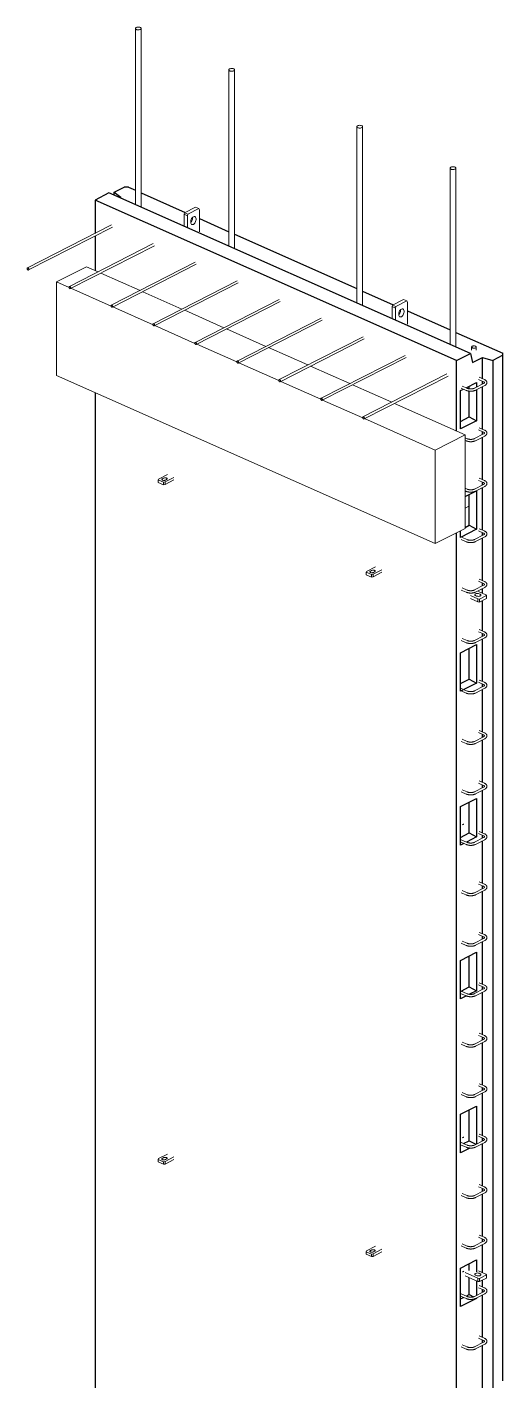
# Model space of a CAD drawing. Header units: millimetres. Extents: x -4792 to 8524, y 1067 to 19348.
# Drawn here: x 2483 to 4115, y 10353 to 14995 of the extents above; entities that cross this region are included whole.
import ezdxf

# ---------------------------------------------------------------- set-up
doc = ezdxf.new("R2010")
doc.units = ezdxf.units.MM
for name, color, linetype, lineweight in [('A-GENM', 13, 'Continuous', 18), ('A-WALL', 113, 'Continuous', 25), ('S-BEAM', 12, 'Continuous', 18), ('S-RBAR', 171, 'Continuous', 18)]:
    doc.layers.add(name, color=color, linetype=linetype, lineweight=lineweight)

# ---------------------------------------------------------------- blocks, each defined once
blk = doc.blocks.new('Rebar Bar - Part 776176355-431004-3D Ortho')
at = {"layer": 'S-RBAR'}
blk.add_polyline3d([(10378.3, 12262.3, 0), (10377.2, 12261.7, 0), (10376, 12261.2, 0), (10374.8, 12260.7, 0), (10373.6, 12260.2, 0)], dxfattribs=at)
blk = doc.blocks.new('RR spread anchor face based - RR-SA-2_5-150-1726819-3D Ortho')
at = {"layer": 'A-GENM'}
for p, q in [((9331.6, 13445.3), (9330.1, 13442.7)), ((9330.1, 13442.7), (9348.3, 13434.6)), ((9330.1, 13442.7), (9330.1, 13433.9)), ((9348.3, 13425.8), (9330.1, 13433.9)), ((9362.3, 13461), (9331.6, 13445.3)), ((9344.6, 13446.3), (9348.7, 13448.4)), ((9348.3, 13434.6), (9353.6, 13435.5)), ((9348.3, 13434.6), (9348.3, 13425.8)), ((9353.6, 13426.7), (9348.3, 13425.8)), ((9353.6, 13435.5), (9384.3, 13451.2)), ((9384.3, 13442.4), (9353.6, 13426.7)), ((9353.6, 13435.5), (9353.6, 13426.7)), ((9359, 13443.9), (9354.9, 13441.8))]:
    blk.add_line(p, q, dxfattribs=at)
for points in [[(9354.9, 13441.8, 0), (9353.5, 13441.2, 0), (9351.8, 13440.9, 0), (9350, 13440.7, 0), (9348.2, 13440.8, 0), (9346.5, 13441.1, 0), (9345, 13441.6, 0), (9343.8, 13442.3, 0), (9343.1, 13443.1, 0), (9342.8, 13443.9, 0)], [(9342.9, 13444.8, 0), (9343.6, 13445.6, 0), (9344.6, 13446.3, 0)], [(9348.7, 13448.4, 0), (9350.1, 13449, 0), (9351.8, 13449.3, 0), (9353.6, 13449.5, 0), (9355.4, 13449.4, 0), (9357.1, 13449.1, 0), (9358.6, 13448.6, 0), (9359.8, 13447.9, 0), (9360.5, 13447.1, 0), (9360.9, 13446.3, 0), (9360.7, 13445.4, 0), (9360, 13444.6, 0), (9359, 13443.9, 0)]]:
    blk.add_polyline3d(points, dxfattribs=at)
blk = doc.blocks.new('RR spread anchor face based - RR-SA-2_5-150-V3-3D Ortho')
at = {"layer": 'A-GENM'}
for p, q in [((10075.9, 13144.5), (10044.9, 13128.7)), ((10044.9, 13128.7), (10043.4, 13126.1)), ((10043.4, 13126.1), (10061.6, 13118)), ((10043.4, 13126.1), (10043.4, 13117.3)), ((10061.6, 13109.2), (10043.4, 13117.3)), ((10057.9, 13129.7), (10062, 13131.8)), ((10061.6, 13118), (10066.9, 13118.9)), ((10061.6, 13118), (10061.6, 13109.2)), ((10066.9, 13110.1), (10061.6, 13109.2)), ((10066.9, 13118.9), (10097.6, 13134.6)), ((10097.6, 13125.8), (10066.9, 13110.1)), ((10066.9, 13118.9), (10066.9, 13110.1)), ((10072.3, 13127.3), (10068.2, 13125.2))]:
    blk.add_line(p, q, dxfattribs=at)
for points in [[(10068.2, 13125.2, 0), (10066.8, 13124.6, 0), (10065.1, 13124.3, 0), (10063.3, 13124.1, 0), (10061.5, 13124.2, 0), (10059.8, 13124.5, 0), (10058.3, 13125, 0), (10057.1, 13125.7, 0), (10056.4, 13126.5, 0), (10056.1, 13127.3, 0)], [(10056.2, 13128.2, 0), (10056.9, 13129, 0), (10057.9, 13129.7, 0)], [(10062, 13131.8, 0), (10063.4, 13132.4, 0), (10065.1, 13132.7, 0), (10066.9, 13132.9, 0), (10068.7, 13132.8, 0), (10070.4, 13132.5, 0), (10071.9, 13132, 0), (10073.1, 13131.3, 0), (10073.9, 13130.5, 0), (10074.2, 13129.7, 0), (10074, 13128.8, 0), (10073.3, 13128, 0), (10072.3, 13127.3, 0)]]:
    blk.add_polyline3d(points, dxfattribs=at)
blk = doc.blocks.new('Rebar Bar - Part 3166313199-431004-3D Ortho')
at = {"layer": 'S-RBAR'}
for p, q in [((10448.8, 13786.6), (10431.5, 13794.3)), ((10428.3, 13787), (10445.5, 13779.3))]:
    blk.add_line(p, q, dxfattribs=at)
blk = doc.blocks.new('Rebar Bar - Part 2227165887-431004-3D Ortho')
at = {"layer": 'S-RBAR'}
for points in [[(10446.3, 13773.1, 0), (10446.7, 13773.3, 0), (10447.1, 13773.5, 0), (10447.5, 13773.8, 0), (10447.8, 13774, 0), (10448.1, 13774.2, 0), (10448.4, 13774.4, 0), (10448.6, 13774.6, 0), (10448.8, 13774.8, 0), (10449, 13775, 0), (10449.1, 13775.2, 0), (10449.2, 13775.3, 0), (10449.3, 13775.5, 0), (10449.4, 13775.6, 0), (10449.4, 13775.7, 0), (10449.5, 13775.8, 0), (10449.5, 13775.9, 0), (10449.5, 13775.9, 0), (10449.5, 13776, 0), (10449.5, 13776, 0), (10449.5, 13776.1, 0), (10449.5, 13776.1, 0), (10449.5, 13776.2, 0), (10449.4, 13776.3, 0), (10449.4, 13776.4, 0), (10449.4, 13776.5, 0), (10449.3, 13776.6, 0), (10449.2, 13776.8, 0), (10449, 13776.9, 0), (10448.9, 13777.1, 0), (10448.7, 13777.3, 0), (10448.5, 13777.5, 0), (10448.2, 13777.7, 0), (10448, 13778, 0), (10447.6, 13778.2, 0), (10447.3, 13778.4, 0), (10446.9, 13778.6, 0), (10446.5, 13778.8, 0), (10446.1, 13779.1, 0), (10445.6, 13779.3, 0), (10445.5, 13779.3, 0)], [(10449.9, 13766, 0), (10450.6, 13766.3, 0), (10451.2, 13766.7, 0), (10451.8, 13767.1, 0), (10452.4, 13767.5, 0), (10453, 13767.9, 0), (10453.5, 13768.3, 0), (10454.1, 13768.8, 0), (10454.6, 13769.3, 0), (10455, 13769.8, 0), (10455.5, 13770.3, 0), (10455.9, 13770.9, 0), (10456.2, 13771.5, 0), (10456.6, 13772.1, 0), (10456.8, 13772.7, 0), (10457.1, 13773.4, 0), (10457.3, 13774.1, 0), (10457.4, 13774.8, 0), (10457.5, 13775.5, 0), (10457.5, 13776.2, 0), (10457.5, 13776.9, 0), (10457.3, 13777.6, 0), (10457.2, 13778.3, 0), (10457, 13779, 0), (10456.7, 13779.6, 0), (10456.4, 13780.3, 0), (10456.1, 13780.9, 0), (10455.7, 13781.4, 0), (10455.2, 13782, 0), (10454.8, 13782.5, 0), (10454.3, 13783, 0), (10453.8, 13783.5, 0), (10453.3, 13783.9, 0), (10452.7, 13784.4, 0), (10452.1, 13784.8, 0), (10451.5, 13785.2, 0), (10450.9, 13785.5, 0), (10450.3, 13785.9, 0), (10449.6, 13786.2, 0), (10448.9, 13786.6, 0), (10448.8, 13786.6, 0)]]:
    blk.add_polyline3d(points, dxfattribs=at)
blk = doc.blocks.new('Rebar Bar - Part 981547073-431004-3D Ortho')
at = {"layer": 'S-RBAR'}
for p, q in [((10446.3, 13773.1), (10414.9, 13757.1)), ((10418.6, 13749.9), (10449.9, 13766))]:
    blk.add_line(p, q, dxfattribs=at)
blk = doc.blocks.new('Rebar Bar - Part 2227165887-V5-3D Ortho')
at = {"layer": 'S-RBAR'}
for points in [[(10418.6, 13749.9, 0), (10417.9, 13749.6, 0), (10417.2, 13749.3, 0), (10416.5, 13749, 0), (10415.8, 13748.7, 0), (10415.1, 13748.5, 0), (10414.3, 13748.2, 0), (10413.5, 13748, 0), (10412.7, 13747.8, 0), (10411.9, 13747.6, 0), (10411.1, 13747.4, 0), (10410.3, 13747.2, 0), (10409.5, 13747.1, 0), (10408.6, 13746.9, 0), (10407.8, 13746.8, 0), (10406.9, 13746.7, 0), (10406.1, 13746.6, 0), (10405.2, 13746.6, 0), (10404.3, 13746.5, 0), (10403.5, 13746.5, 0), (10402.6, 13746.5, 0), (10401.7, 13746.5, 0), (10400.8, 13746.5, 0), (10400, 13746.5, 0), (10399.1, 13746.6, 0), (10398.2, 13746.6, 0), (10397.4, 13746.7, 0), (10396.5, 13746.8, 0), (10395.7, 13746.9, 0), (10394.8, 13747.1, 0), (10394, 13747.2, 0), (10393.2, 13747.4, 0), (10392.4, 13747.6, 0), (10391.6, 13747.8, 0), (10390.8, 13748, 0), (10390, 13748.2, 0), (10389.2, 13748.4, 0), (10388.5, 13748.7, 0), (10387.8, 13749, 0), (10387.1, 13749.3, 0), (10386.9, 13749.4, 0)], [(10414.9, 13757.1, 0), (10414.5, 13756.8, 0), (10414, 13756.6, 0), (10413.5, 13756.4, 0), (10413, 13756.2, 0), (10412.5, 13756, 0), (10411.9, 13755.8, 0), (10411.3, 13755.7, 0), (10410.7, 13755.5, 0), (10410.1, 13755.4, 0), (10409.5, 13755.2, 0), (10408.8, 13755.1, 0), (10408.2, 13755, 0), (10407.5, 13754.9, 0), (10406.8, 13754.8, 0), (10406.1, 13754.7, 0), (10405.4, 13754.6, 0), (10404.7, 13754.6, 0), (10404, 13754.5, 0), (10403.2, 13754.5, 0), (10402.5, 13754.5, 0), (10401.8, 13754.5, 0), (10401.1, 13754.5, 0), (10400.3, 13754.5, 0), (10399.6, 13754.5, 0), (10398.9, 13754.6, 0), (10398.2, 13754.7, 0), (10397.5, 13754.8, 0), (10396.8, 13754.8, 0), (10396.1, 13755, 0), (10395.5, 13755.1, 0), (10394.8, 13755.2, 0), (10394.2, 13755.3, 0), (10393.6, 13755.5, 0), (10393, 13755.7, 0), (10392.4, 13755.8, 0), (10391.8, 13756, 0), (10391.3, 13756.2, 0), (10390.8, 13756.4, 0), (10390.3, 13756.6, 0), (10390.1, 13756.7, 0)]]:
    blk.add_polyline3d(points, dxfattribs=at)
blk = doc.blocks.new('Rebar Bar - Part 3131074535-431004-3D Ortho')
at = {"layer": 'S-RBAR'}
for p, q in [((10369.7, 13757), (10386.9, 13749.4)), ((10390.1, 13756.7), (10372.9, 13764.3))]:
    blk.add_line(p, q, dxfattribs=at)
blk = doc.blocks.new('Rebar Bar - Part 3131074535-V6-3D Ortho')
at = {"layer": 'S-RBAR'}
for p, q in [((10390.1, 13583.7), (10382.9, 13586.9)), ((10382.9, 13578.1), (10386.9, 13576.3))]:
    blk.add_line(p, q, dxfattribs=at)
blk = doc.blocks.new('Rebar Bar - Part 3131074535-V7-3D Ortho')
at = {"layer": 'S-RBAR'}
for p, q in [((10390.1, 12718.5), (10367.3, 12728.7)), ((10369.7, 12718.9), (10386.9, 12711.2))]:
    blk.add_line(p, q, dxfattribs=at)
blk = doc.blocks.new('Rebar Bar - Part 3131074535-V8-3D Ortho')
at = {"layer": 'S-RBAR'}
for p, q in [((10367.2, 12200.9), (10386.9, 12192.2)), ((10390.1, 12199.5), (10367.3, 12209.6))]:
    blk.add_line(p, q, dxfattribs=at)
blk = doc.blocks.new('Rebar Bar - Part 3131074535-V9-3D Ortho')
at = {"layer": 'S-RBAR'}
for p, q in [((10390.1, 11680.4), (10367.3, 11690.6)), ((10367.3, 11681.8), (10386.9, 11673.1))]:
    blk.add_line(p, q, dxfattribs=at)
blk = doc.blocks.new('Rebar Bar - Part 3145980499-431004-3D Ortho')
at = {"layer": 'S-RBAR'}
for p, q in [((9572.3, 14848.5), (9572.3, 14244.6)), ((9592.3, 14235.5), (9592.3, 14848.5))]:
    blk.add_line(p, q, dxfattribs=at)
for points in [[(9575, 14851.7, 0), (9573.5, 14850.7, 0), (9572.5, 14849.5, 0), (9572.3, 14848.3, 0), (9572.7, 14847.1, 0), (9573.8, 14845.9, 0), (9575.5, 14845, 0), (9577.6, 14844.3, 0), (9580, 14843.8, 0), (9582.6, 14843.7, 0), (9585.2, 14843.9, 0), (9587.6, 14844.4, 0), (9589.6, 14845.2, 0)], [(9589.6, 14845.2, 0), (9591.1, 14846.2, 0), (9592, 14847.4, 0), (9592.3, 14848.6, 0), (9591.9, 14849.9, 0), (9590.8, 14851, 0), (9589.1, 14851.9, 0), (9587, 14852.7, 0), (9584.5, 14853.1, 0), (9581.9, 14853.2, 0), (9579.4, 14853, 0), (9577, 14852.5, 0), (9575, 14851.7, 0)]]:
    blk.add_polyline3d(points, dxfattribs=at)
blk = doc.blocks.new('Rebar Bar - Part 3145980499-V15-3D Ortho')
at = {"layer": 'S-RBAR'}
for p, q in [((10011.2, 14653.6), (10011.2, 14049.5)), ((10031.2, 14040.6), (10031.2, 14653.6))]:
    blk.add_line(p, q, dxfattribs=at)
for points in [[(10013.9, 14656.9, 0), (10012.4, 14655.9, 0), (10011.5, 14654.7, 0), (10011.3, 14653.5, 0), (10011.7, 14652.2, 0), (10012.8, 14651.1, 0), (10014.4, 14650.1, 0), (10016.6, 14649.4, 0), (10019, 14649, 0), (10021.6, 14648.9, 0), (10024.2, 14649.1, 0), (10026.5, 14649.6, 0), (10028.6, 14650.4, 0)], [(10028.6, 14650.4, 0), (10030.1, 14651.4, 0), (10031, 14652.6, 0), (10031.2, 14653.8, 0), (10030.8, 14655, 0), (10029.7, 14656.2, 0), (10028.1, 14657.1, 0), (10025.9, 14657.8, 0), (10023.5, 14658.3, 0), (10020.9, 14658.4, 0), (10018.3, 14658.2, 0), (10015.9, 14657.7, 0), (10013.9, 14656.9, 0)]]:
    blk.add_polyline3d(points, dxfattribs=at)
blk = doc.blocks.new('RR spread anchor face based - RR-SA-4_0-320-1726835-3D Ortho')
at = {"layer": 'A-GENM'}
for p, q in [((10401.3, 13046.2), (10426.9, 13034.9)), ((10421.8, 13044.3), (10418.9, 13045.6)), ((10454.2, 13048.8), (10428.6, 13060.2)), ((10431.1, 13051.9), (10434.1, 13050.6)), ((10432.3, 13034.1), (10456.2, 13046.3)), ((10456.2, 13046.3), (10454.2, 13048.8)), ((10456.2, 13046.3), (10456.2, 13035.8)), ((10426.9, 13024.3), (10401.3, 13035.7)), ((10426.9, 13034.9), (10432.3, 13034.1)), ((10426.9, 13024.3), (10426.9, 13034.9)), ((10432.3, 13023.6), (10426.9, 13024.3)), ((10456.2, 13035.8), (10432.3, 13023.6)), ((10432.3, 13034.1), (10432.3, 13023.6))]:
    blk.add_line(p, q, dxfattribs=at)
for points in [[(10418.9, 13045.6, 0), (10417.4, 13046.5, 0), (10416.4, 13047.5, 0), (10416, 13048.6, 0)], [(10416.2, 13049.7, 0), (10417, 13050.8, 0), (10418.4, 13051.7, 0), (10420.2, 13052.4, 0), (10422.4, 13052.9, 0), (10424.7, 13053, 0), (10427, 13052.9, 0), (10429.2, 13052.5, 0), (10431.1, 13051.9, 0)], [(10434.1, 13050.6, 0), (10435.6, 13049.7, 0), (10436.5, 13048.7, 0), (10436.9, 13047.6, 0), (10436.7, 13046.5, 0), (10435.9, 13045.4, 0), (10434.5, 13044.5, 0), (10432.7, 13043.8, 0), (10430.6, 13043.4, 0), (10428.2, 13043.2, 0), (10425.9, 13043.3, 0), (10423.7, 13043.7, 0), (10421.8, 13044.3, 0)]]:
    blk.add_polyline3d(points, dxfattribs=at)
blk = doc.blocks.new('RR spread anchor face based - RR-SA-4_0-320-V16-3D Ortho')
at = {"layer": 'A-GENM'}
for p, q in [((10383.1, 10724.3), (10426.9, 10704.8)), ((10454.2, 10718.7), (10428.6, 10730.1)), ((10426.9, 10694.2), (10383.1, 10713.7)), ((10421.8, 10714.2), (10418.9, 10715.5)), ((10426.9, 10704.8), (10432.3, 10704)), ((10426.9, 10694.2), (10426.9, 10704.8)), ((10432.3, 10693.5), (10426.9, 10694.2)), ((10431.1, 10721.8), (10434.1, 10720.5)), ((10432.3, 10704), (10456.2, 10716.2)), ((10456.2, 10705.7), (10432.3, 10693.5)), ((10432.3, 10704), (10432.3, 10693.5)), ((10456.2, 10716.2), (10454.2, 10718.7)), ((10456.2, 10716.2), (10456.2, 10705.7))]:
    blk.add_line(p, q, dxfattribs=at)
for points in [[(10418.9, 10715.5, 0), (10417.4, 10716.4, 0), (10416.4, 10717.4, 0), (10416, 10718.5, 0)], [(10416.2, 10719.6, 0), (10417, 10720.7, 0), (10418.4, 10721.6, 0), (10420.2, 10722.3, 0), (10422.4, 10722.8, 0), (10424.7, 10722.9, 0), (10427, 10722.8, 0), (10429.2, 10722.4, 0), (10431.1, 10721.8, 0)], [(10434.1, 10720.5, 0), (10435.6, 10719.6, 0), (10436.5, 10718.6, 0), (10436.9, 10717.5, 0), (10436.7, 10716.4, 0), (10435.9, 10715.3, 0), (10434.5, 10714.4, 0), (10432.7, 10713.7, 0), (10430.6, 10713.3, 0), (10428.2, 10713.1, 0), (10425.9, 10713.2, 0), (10423.7, 10713.6, 0), (10421.8, 10714.2, 0)]]:
    blk.add_polyline3d(points, dxfattribs=at)
blk = doc.blocks.new('Rebar Bar - Part 4227397849-431004-3D Ortho')
at = {"layer": 'S-RBAR'}
for p, q in [((10405.2, 13898), (10405.2, 13887.2)), ((10421.2, 13887.2), (10421.2, 13898))]:
    blk.add_line(p, q, dxfattribs=at)
for points in [[(10407.3, 13900.6, 0), (10406.1, 13899.8, 0), (10405.4, 13898.9, 0), (10405.2, 13897.9, 0), (10405.5, 13896.9, 0), (10406.4, 13896, 0), (10407.7, 13895.2, 0), (10409.4, 13894.7, 0), (10411.4, 13894.3, 0), (10413.4, 13894.2, 0), (10415.5, 13894.4, 0), (10417.4, 13894.8, 0), (10419, 13895.4, 0)], [(10419, 13895.4, 0), (10420.2, 13896.2, 0), (10421, 13897.2, 0), (10421.2, 13898.2, 0), (10420.8, 13899.2, 0), (10419.9, 13900.1, 0), (10418.6, 13900.8, 0), (10416.9, 13901.4, 0), (10415, 13901.8, 0), (10412.9, 13901.8, 0), (10410.8, 13901.7, 0), (10408.9, 13901.3, 0), (10407.3, 13900.6, 0)]]:
    blk.add_polyline3d(points, dxfattribs=at)
blk = doc.blocks.new('Rebar Bar - Part 3574095713-431004-3D Ortho')
at = {"layer": 'S-RBAR'}
for p, q in [((9169.7, 14316.6), (8881.7, 14169.4)), ((8885.3, 14162.3), (9173.3, 14309.5))]:
    blk.add_line(p, q, dxfattribs=at)
for points in [[(8886.5, 14164.6, 0), (8886.4, 14165.5, 0), (8886.1, 14166.5, 0), (8885.6, 14167.4, 0), (8885, 14168.3, 0), (8884.3, 14168.9, 0), (8883.5, 14169.4, 0), (8882.8, 14169.6, 0), (8882.1, 14169.6, 0), (8881.5, 14169.3, 0), (8881, 14168.8, 0), (8880.7, 14168, 0), (8880.6, 14167.2, 0)], [(8880.6, 14167.2, 0), (8880.7, 14166.2, 0), (8881, 14165.2, 0), (8881.5, 14164.3, 0), (8882.1, 14163.5, 0), (8882.8, 14162.8, 0), (8883.5, 14162.4, 0), (8884.3, 14162.1, 0), (8885, 14162.2, 0), (8885.6, 14162.5, 0), (8886.1, 14163, 0), (8886.4, 14163.7, 0), (8886.5, 14164.6, 0)]]:
    blk.add_polyline3d(points, dxfattribs=at)
blk = doc.blocks.new('Rebar Bar - Part 259210708-431004-3D Ortho')
at = {"layer": 'S-RBAR'}
for p, q in [((10331.3, 14511.6), (10331.3, 13907.4)), ((10351.3, 13898.6), (10351.3, 14511.6))]:
    blk.add_line(p, q, dxfattribs=at)
for points in [[(10334, 14514.8, 0), (10332.5, 14513.8, 0), (10331.6, 14512.6, 0), (10331.3, 14511.4, 0), (10331.8, 14510.2, 0), (10332.8, 14509, 0), (10334.5, 14508.1, 0), (10336.6, 14507.4, 0), (10339.1, 14506.9, 0), (10341.7, 14506.8, 0), (10344.2, 14507, 0), (10346.6, 14507.5, 0), (10348.6, 14508.3, 0)], [(10348.6, 14508.3, 0), (10350.1, 14509.3, 0), (10351.1, 14510.5, 0), (10351.3, 14511.7, 0), (10350.9, 14513, 0), (10349.8, 14514.1, 0), (10348.1, 14515.1, 0), (10346, 14515.8, 0), (10343.6, 14516.2, 0), (10341, 14516.3, 0), (10338.4, 14516.1, 0), (10336, 14515.6, 0), (10334, 14514.8, 0)]]:
    blk.add_polyline3d(points, dxfattribs=at)
blk = doc.blocks.new('RR spread anchor face based - RR-SA-7_5-260-1726841-3D Ortho')
at = {"layer": 'A-GENM'}
for p, q in [((9418.9, 14353.4), (9420.6, 14358.7)), ((9418.9, 14312.4), (9418.9, 14353.4)), ((9430.6, 14348.2), (9418.9, 14353.4)), ((9420.6, 14358.7), (9458.1, 14377.8)), ((9420.6, 14358.7), (9432.3, 14353.5)), ((9432.3, 14353.5), (9430.6, 14348.2)), ((9430.6, 14348.2), (9430.6, 14307.2)), ((9469.8, 14372.6), (9432.3, 14353.5)), ((9458.1, 14377.8), (9469.8, 14372.6)), ((9471.5, 14369.1), (9469.8, 14372.6)), ((9471.5, 14293), (9471.5, 14369.1)), ((9442.2, 14325.5), (9442.2, 14329.1)), ((9448.2, 14339.8), (9448.2, 14342.9)), ((9459.9, 14338.1), (9459.9, 14334.6))]:
    blk.add_line(p, q, dxfattribs=at)
for points in [[(9442.2, 14329.1, 0), (9442.5, 14332.2, 0), (9443.4, 14335.4, 0), (9444.8, 14338.5, 0), (9446.6, 14341.2, 0), (9448.8, 14343.5, 0), (9451.1, 14345, 0), (9453.4, 14345.8, 0), (9455.5, 14345.8, 0), (9457.3, 14344.9, 0), (9458.7, 14343.2, 0), (9459.6, 14340.9, 0), (9459.9, 14338.1, 0)], [(9442.2, 14325.9, 0), (9443.8, 14327.6, 0), (9445.6, 14330.4, 0), (9447, 14333.5, 0), (9447.9, 14336.7, 0), (9448.2, 14339.8, 0)], [(9459.9, 14334.6, 0), (9459.6, 14331.5, 0), (9458.7, 14328.3, 0), (9457.3, 14325.2, 0), (9455.5, 14322.4, 0), (9453.4, 14320.2, 0), (9451.1, 14318.6, 0), (9448.8, 14317.9, 0), (9446.6, 14317.9, 0), (9444.8, 14318.8, 0), (9443.4, 14320.4, 0), (9442.5, 14322.7, 0), (9442.2, 14325.5, 0)]]:
    blk.add_polyline3d(points, dxfattribs=at)
blk = doc.blocks.new('Rebar Bar - Part 3716433368-431004-3D Ortho')
at = {"layer": 'S-RBAR'}
blk.add_line((10382.9, 13345.8), (10397.3, 13353.2), dxfattribs=at)

msp = doc.modelspace()

# ---------------------------------------------------------------- linework, layer by layer
at = {"layer": 'A-WALL'}
for p, q in [((2782.2175, 14428.87995), (2816.30292, 14446.30198)), ((2830.43992, 14446.53946), (2816.30292, 14446.30198)), ((2830.43992, 14446.53946), (2854.69264, 14435.77491)), ((2763.84067, 14426.71216), (2716.03703, 14402.27836)), ((3956.08399, 13851.88452), (2716.03703, 14402.27836)), ((2716.03703, 14402.27836), (2716.03703, 14287.90267)), ((4003.88763, 13876.31832), (2763.84067, 14426.71216)), ((2782.2175, 14418.55562), (2782.2175, 14428.87995)), ((2782.2175, 14428.87995), (2804.66371, 14412.40672)), ((2804.66371, 14412.40672), (2800.67008, 14410.36546)), ((2874.66094, 14426.912), (3025.57018, 14359.93106)), ((3073.97904, 14338.44482), (3174.76375, 14293.71161)), ((2716.03703, 14278.99637), (2716.03703, 14160.47593)), ((3194.75133, 14284.84014), (3613.71843, 14098.88193)), ((3633.706, 14090.01046), (3738.87153, 14043.33283)), ((3787.28039, 14021.8466), (3933.78955, 13956.81862)), ((3953.75785, 13947.95571), (4114.37857, 13876.66433)), ((3956.08399, 13851.88452), (4003.88763, 13876.31832)), ((3956.08399, 13610.0821), (3956.08399, 13851.88452)), ((4003.88763, 13876.31832), (4010.70507, 13844.63165)), ((4010.70507, 13844.63165), (4044.71067, 13862.01288)), ((4044.71067, 13862.01288), (4080.79175, 13852.50882)), ((4044.71067, 13789.50787), (4044.71067, 13862.01288)), ((4114.87717, 13869.93085), (4080.79175, 13852.50882)), ((4080.79175, 13852.50882), (4080.79175, 5890.61438)), ((4114.87717, 13869.93085), (4114.37857, 13876.66433)), ((4114.87717, 10370.39028), (4114.87717, 13869.93085)), ((2716.03703, 13741.88067), (2716.03703, 6405.21266)), ((3969.71886, 13748.9435), (3979.34493, 13753.86366)), ((3969.71886, 13617.05127), (3969.71886, 13748.9435)), ((3988.41996, 13758.50216), (4024.25836, 13776.82019)), ((3999.15114, 13755.0844), (3999.15114, 13763.98718)), ((3999.15114, 13658.35409), (3999.15114, 13746.93353)), ((4024.25836, 13776.82019), (4024.25836, 13760.44305)), ((4024.25836, 13751.62839), (4024.25836, 13644.92796)), ((4044.71067, 13770.96207), (4044.71067, 13780.83448)), ((4044.71067, 13616.4848), (4044.71067, 13762.05577)), ((3969.71886, 13643.31041), (3999.15114, 13658.35409)), ((3999.15114, 13658.35409), (4024.25836, 13644.92796)), ((4024.25836, 13644.92796), (3969.71886, 13617.05127)), ((4044.71067, 13597.939), (4044.71067, 13607.81141)), ((4044.71067, 13443.46174), (4044.71067, 13589.0327)), ((4044.71067, 13424.91593), (4044.71067, 13434.78834)), ((3985.34763, 13385.43536), (4024.25836, 13405.32373)), ((3999.15114, 13286.85763), (3999.15114, 13392.49072)), ((4024.25836, 13405.32373), (4024.25836, 13273.4315)), ((4044.71067, 13270.43867), (4044.71067, 13416.00963)), ((3985.34763, 13279.80227), (3999.15114, 13286.85763)), ((3999.15114, 13286.85763), (4024.25836, 13273.4315)), ((3956.08399, 5854.81882), (3956.08399, 13261.1982)), ((4024.25836, 13273.4315), (3969.71886, 13245.55481)), ((3969.71886, 13245.55481), (3969.71886, 13268.16737)), ((4044.71067, 13251.89286), (4044.71067, 13261.76527)), ((4044.71067, 13097.4156), (4044.71067, 13242.98656)), ((4044.71067, 13078.86979), (4044.71067, 13088.7422)), ((4044.71067, 13054.12136), (4044.71067, 13069.96349)), ((4044.71067, 12924.39253), (4044.71067, 13028.64485)), ((4044.71067, 12905.84672), (4044.71067, 12915.71913)), ((3969.71886, 12849.87812), (4024.25836, 12877.7548)), ((3999.15114, 12759.2887), (3999.15114, 12864.92179)), ((4024.25836, 12877.7548), (4024.25836, 12745.86257)), ((4044.71067, 12751.36946), (4044.71067, 12896.94042)), ((3969.71886, 12717.98588), (3969.71886, 12849.87812)), ((3969.71886, 12744.24503), (3999.15114, 12759.2887)), ((3977.2311, 12721.8256), (3969.71886, 12717.98588)), ((4024.25836, 12745.86257), (3981.1163, 12723.81144)), ((3999.15114, 12759.2887), (4024.25836, 12745.86257)), ((4044.71067, 12732.82365), (4044.71067, 12742.69606)), ((4044.71067, 12578.34639), (4044.71067, 12723.91735)), ((4044.71067, 12559.80058), (4044.71067, 12569.67299)), ((4044.71067, 12405.32332), (4044.71067, 12550.89428)), ((4044.71067, 12386.77751), (4044.71067, 12396.64992)), ((3969.71886, 12322.30919), (4024.25836, 12350.18587)), ((4024.25836, 12350.18587), (4024.25836, 12218.29364)), ((4044.71067, 12232.30025), (4044.71067, 12377.87121)), ((3969.71886, 12190.41695), (3969.71886, 12322.30919)), ((3999.15114, 12231.71977), (3999.15114, 12337.35286)), ((3969.71886, 12216.6761), (3999.15114, 12231.71977)), ((4024.25836, 12218.29364), (3989.80106, 12200.68154)), ((3999.15114, 12231.71977), (4024.25836, 12218.29364)), ((4044.71067, 12213.75444), (4044.71067, 12223.62685)), ((3980.72455, 12196.04227), (3969.71886, 12190.41695)), ((4044.71067, 12059.27718), (4044.71067, 12204.84814)), ((4044.71067, 12040.73137), (4044.71067, 12050.60378)), ((4044.71067, 11886.25411), (4044.71067, 12031.82507)), ((4044.71067, 11867.7083), (4044.71067, 11877.58071)), ((4044.71067, 11713.23104), (4044.71067, 11858.802)), ((3969.71886, 11794.74025), (4024.25836, 11822.61694)), ((3969.71886, 11662.84802), (3969.71886, 11794.74025)), ((3999.15114, 11704.15084), (3999.15114, 11809.78393)), ((4024.25836, 11822.61694), (4024.25836, 11690.72471)), ((3971.20437, 11689.86645), (3999.15114, 11704.15084)), ((3999.15114, 11704.15084), (4024.25836, 11690.72471)), ((4044.71067, 11694.68523), (4044.71067, 11704.55764)), ((3989.68126, 11673.05137), (3969.71886, 11662.84802)), ((4024.25836, 11690.72471), (4000.48037, 11678.57111)), ((4044.71067, 11540.20797), (4044.71067, 11685.77893)), ((4044.71067, 11521.66216), (4044.71067, 11531.53457)), ((4044.71067, 11367.1849), (4044.71067, 11512.68068)), ((4044.71067, 11348.63909), (4044.71067, 11358.5115)), ((4044.71067, 11194.16183), (4044.71067, 11339.73279)), ((3969.71886, 11267.17132), (4024.25836, 11295.04801)), ((3999.15114, 11176.58191), (3999.15114, 11282.215)), ((4024.25836, 11295.04801), (4024.25836, 11165.097)), ((3969.71886, 11135.27909), (3969.71886, 11267.17132)), ((3969.71886, 11161.53824), (3971.03876, 11162.21288)), ((4001.26926, 11151.4054), (3969.71886, 11135.27909)), ((3980.10481, 11166.84679), (3999.15114, 11176.58191)), ((3999.15114, 11176.58191), (4022.38426, 11164.15796)), ((4044.71067, 11175.61602), (4044.71067, 11185.48843)), ((4044.71067, 11021.13876), (4044.71067, 11166.70972)), ((4044.71067, 11002.59295), (4044.71067, 11012.46537)), ((4044.71067, 10848.11569), (4044.71067, 10993.68665)), ((4044.71067, 10829.56988), (4044.71067, 10839.4423)), ((4044.71067, 10724.02525), (4044.71067, 10820.66358)), ((3969.71886, 10739.60239), (4024.25836, 10767.47908)), ((3969.71886, 10607.71016), (3969.71886, 10739.60239)), ((3999.15114, 10731.22581), (3999.15114, 10754.64607)), ((4024.25836, 10767.47908), (4024.25836, 10726.59249)), ((3999.15114, 10649.01298), (3999.15114, 10707.65343)), ((4024.25836, 10696.50961), (4024.25836, 10646.02779)), ((4044.71067, 10675.09262), (4044.71067, 10698.54874)), ((3969.71886, 10633.96931), (3979.9296, 10639.1883)), ((4024.25836, 10635.58685), (3969.71886, 10607.71016)), ((3989.00525, 10643.82713), (3999.15114, 10649.01298)), ((3999.15114, 10649.01298), (4013.48193, 10641.34957)), ((4022.71657, 10636.41132), (4024.25836, 10635.58685)), ((4024.25836, 10637.21314), (4024.25836, 10635.58685)), ((4044.71067, 10656.54682), (4044.71067, 10666.41923)), ((4044.71067, 10502.06955), (4044.71067, 10647.64051)), ((4044.71067, 10483.52375), (4044.71067, 10493.39616)), ((4044.71067, 10329.04648), (4044.71067, 10474.61745)), ((4114.87893, 10352.80555), (4114.87893, 10370.39118))]:
    msp.add_line(p, q, dxfattribs=at)
at = {"layer": 'S-BEAM'}
for p, q in [((2686.77339, 14173.46458), (2584.51184, 14121.19579)), ((2686.77339, 14173.46458), (2726.54499, 14155.81198)), ((2627.24757, 14102.22757), (2584.51184, 14121.19579)), ((2584.51184, 14121.19579), (2584.51184, 13800.25802)), ((2735.78385, 14151.71133), (2870.39989, 14091.96211)), ((2771.10246, 14038.37769), (2633.5223, 14099.44254)), ((2879.63874, 14087.86145), (3014.25478, 14028.11223)), ((2914.95735, 13974.52782), (2777.37719, 14035.59266)), ((3023.49363, 14024.01157), (3158.10967, 13964.26235)), ((3058.81225, 13910.67794), (2921.23208, 13971.74278)), ((3167.34853, 13960.16169), (3301.96456, 13900.41247)), ((3202.66714, 13846.82806), (3065.08698, 13907.8929)), ((3311.20342, 13896.31181), (3445.57948, 13836.66911)), ((3346.52203, 13782.97818), (3208.94187, 13844.04303)), ((2584.51184, 13800.25802), (3883.08609, 13223.8869)), ((3455.05831, 13832.46194), (3589.67435, 13772.71272)), ((3490.37692, 13719.1283), (3352.79676, 13780.19315)), ((3598.9132, 13768.61206), (3733.52924, 13708.86284)), ((3634.23182, 13655.27843), (3496.65165, 13716.34327)), ((3742.7681, 13704.76218), (3985.34763, 13597.09345)), ((3883.08609, 13544.82466), (3640.50655, 13652.49339)), ((3883.08609, 13544.82466), (3985.34763, 13597.09345)), ((3985.34763, 13597.09345), (3985.34763, 13276.15568)), ((3883.08609, 13223.8869), (3883.08609, 13544.82466)), ((3985.34763, 13276.15568), (3883.08609, 13223.8869))]:
    msp.add_line(p, q, dxfattribs=at)

# ---------------------------------------------------------------- block references
at = {"layer": 'A-GENM'}
for name, p in [('RR spread anchor face based - RR-SA-7_5-260-1726841-3D Ortho', (-6397.53374, 0)), ('RR spread anchor face based - RR-SA-7_5-260-1726841-3D Ortho', (-5684.23239, -316.59823)), ('RR spread anchor face based - RR-SA-2_5-150-1726819-3D Ortho', (-6397.53374, 0)), ('RR spread anchor face based - RR-SA-2_5-150-V3-3D Ortho', (-6397.53374, 0)), ('RR spread anchor face based - RR-SA-4_0-320-1726835-3D Ortho', (-6397.53374, 0)), ('RR spread anchor face based - RR-SA-2_5-150-1726819-3D Ortho', (-6397.53374, -2330.09611)), ('RR spread anchor face based - RR-SA-2_5-150-V3-3D Ortho', (-6397.53374, -2330.09611)), ('RR spread anchor face based - RR-SA-4_0-320-V16-3D Ortho', (-6397.53374, 0))]:
    msp.add_blockref(name, p, dxfattribs=at)
at = {"layer": 'S-RBAR'}
for name, p in [('Rebar Bar - Part 259210708-431004-3D Ortho', (-7476.63065, 478.95629)), ('Rebar Bar - Part 3145980499-431004-3D Ortho', (-6397.53374, 0)), ('Rebar Bar - Part 3145980499-V15-3D Ortho', (-6397.53374, 0)), ('Rebar Bar - Part 259210708-431004-3D Ortho', (-6397.53374, 0)), ('Rebar Bar - Part 3574095713-431004-3D Ortho', (-6397.53374, 0)), ('Rebar Bar - Part 3574095713-431004-3D Ortho', (-6253.67885, -63.84988)), ('Rebar Bar - Part 3574095713-431004-3D Ortho', (-6109.82396, -127.69976)), ('Rebar Bar - Part 3574095713-431004-3D Ortho', (-5965.96906, -191.54963)), ('Rebar Bar - Part 3574095713-431004-3D Ortho', (-5822.11417, -255.39951)), ('Rebar Bar - Part 3574095713-431004-3D Ortho', (-5678.25928, -319.24939)), ('Rebar Bar - Part 3574095713-431004-3D Ortho', (-5534.40438, -383.09927)), ('Rebar Bar - Part 4227397849-431004-3D Ortho', (-6397.53374, 0)), ('Rebar Bar - Part 3574095713-431004-3D Ortho', (-5390.54949, -446.94914)), ('Rebar Bar - Part 3574095713-431004-3D Ortho', (-5246.6946, -510.79902)), ('Rebar Bar - Part 3166313199-431004-3D Ortho', (-6397.53374, 0)), ('Rebar Bar - Part 3131074535-431004-3D Ortho', (-6397.53374, 0)), ('Rebar Bar - Part 2227165887-V5-3D Ortho', (-6397.53374, 0)), ('Rebar Bar - Part 981547073-431004-3D Ortho', (-6397.53374, 0)), ('Rebar Bar - Part 2227165887-431004-3D Ortho', (-6397.53374, 0)), ('Rebar Bar - Part 3166313199-431004-3D Ortho', (-6397.53374, -173.02307)), ('Rebar Bar - Part 2227165887-431004-3D Ortho', (-6397.53374, -173.02307)), ('Rebar Bar - Part 3131074535-V6-3D Ortho', (-6397.53374, 0)), ('Rebar Bar - Part 2227165887-V5-3D Ortho', (-6397.53374, -173.02307)), ('Rebar Bar - Part 981547073-431004-3D Ortho', (-6397.53374, -173.02307)), ('Rebar Bar - Part 981547073-431004-3D Ortho', (-6397.53374, -346.04614)), ('Rebar Bar - Part 3166313199-431004-3D Ortho', (-6397.53374, -346.04614)), ('Rebar Bar - Part 2227165887-431004-3D Ortho', (-6397.53374, -346.04614)), ('Rebar Bar - Part 3131074535-V6-3D Ortho', (-6397.53374, -173.02307)), ('Rebar Bar - Part 2227165887-V5-3D Ortho', (-6397.53374, -346.04614)), ('Rebar Bar - Part 3716433368-431004-3D Ortho', (-6397.53374, 0)), ('Rebar Bar - Part 3131074535-431004-3D Ortho', (-6397.53374, -519.06921)), ('Rebar Bar - Part 2227165887-V5-3D Ortho', (-6397.53374, -519.06921)), ('Rebar Bar - Part 981547073-431004-3D Ortho', (-6397.53374, -519.06921)), ('Rebar Bar - Part 3166313199-431004-3D Ortho', (-6397.53374, -519.06921)), ('Rebar Bar - Part 2227165887-431004-3D Ortho', (-6397.53374, -519.06921)), ('Rebar Bar - Part 3166313199-431004-3D Ortho', (-6397.53374, -692.09228)), ('Rebar Bar - Part 2227165887-431004-3D Ortho', (-6397.53374, -692.09228)), ('Rebar Bar - Part 3131074535-431004-3D Ortho', (-6397.53374, -692.09228)), ('Rebar Bar - Part 2227165887-V5-3D Ortho', (-6397.53374, -692.09228)), ('Rebar Bar - Part 981547073-431004-3D Ortho', (-6397.53374, -692.09228)), ('Rebar Bar - Part 981547073-431004-3D Ortho', (-6397.53374, -865.11535)), ('Rebar Bar - Part 3166313199-431004-3D Ortho', (-6397.53374, -865.11535)), ('Rebar Bar - Part 2227165887-431004-3D Ortho', (-6397.53374, -865.11535)), ('Rebar Bar - Part 3131074535-431004-3D Ortho', (-6397.53374, -865.11535)), ('Rebar Bar - Part 2227165887-V5-3D Ortho', (-6397.53374, -865.11535)), ('Rebar Bar - Part 3131074535-V7-3D Ortho', (-6397.53374, 0)), ('Rebar Bar - Part 981547073-431004-3D Ortho', (-6397.53374, -1038.13842)), ('Rebar Bar - Part 3166313199-431004-3D Ortho', (-6397.53374, -1038.13842)), ('Rebar Bar - Part 2227165887-431004-3D Ortho', (-6397.53374, -1038.13842)), ('Rebar Bar - Part 2227165887-V5-3D Ortho', (-6397.53374, -1038.13842)), ('Rebar Bar - Part 3166313199-431004-3D Ortho', (-6397.53374, -1211.16149)), ('Rebar Bar - Part 3131074535-431004-3D Ortho', (-6397.53374, -1211.16149)), ('Rebar Bar - Part 2227165887-V5-3D Ortho', (-6397.53374, -1211.16149)), ('Rebar Bar - Part 981547073-431004-3D Ortho', (-6397.53374, -1211.16149)), ('Rebar Bar - Part 2227165887-431004-3D Ortho', (-6397.53374, -1211.16149)), ('Rebar Bar - Part 3166313199-431004-3D Ortho', (-6397.53374, -1384.18456)), ('Rebar Bar - Part 2227165887-431004-3D Ortho', (-6397.53374, -1384.18456)), ('Rebar Bar - Part 3131074535-431004-3D Ortho', (-6397.53374, -1384.18456)), ('Rebar Bar - Part 2227165887-V5-3D Ortho', (-6397.53374, -1384.18456)), ('Rebar Bar - Part 981547073-431004-3D Ortho', (-6397.53374, -1384.18456)), ('Rebar Bar - Part 776176355-431004-3D Ortho', (-6397.53374, 0)), ('Rebar Bar - Part 981547073-431004-3D Ortho', (-6397.53374, -1557.20763)), ('Rebar Bar - Part 3166313199-431004-3D Ortho', (-6397.53374, -1557.20763)), ('Rebar Bar - Part 2227165887-431004-3D Ortho', (-6397.53374, -1557.20763)), ('Rebar Bar - Part 3131074535-V8-3D Ortho', (-6397.53374, 0)), ('Rebar Bar - Part 2227165887-V5-3D Ortho', (-6397.53374, -1557.20763)), ('Rebar Bar - Part 3131074535-431004-3D Ortho', (-6397.53374, -1730.23069)), ('Rebar Bar - Part 2227165887-V5-3D Ortho', (-6397.53374, -1730.23069)), ('Rebar Bar - Part 981547073-431004-3D Ortho', (-6397.53374, -1730.23069)), ('Rebar Bar - Part 3166313199-431004-3D Ortho', (-6397.53374, -1730.23069)), ('Rebar Bar - Part 2227165887-431004-3D Ortho', (-6397.53374, -1730.23069)), ('Rebar Bar - Part 3166313199-431004-3D Ortho', (-6397.53374, -1903.25376)), ('Rebar Bar - Part 3131074535-431004-3D Ortho', (-6397.53374, -1903.25376)), ('Rebar Bar - Part 2227165887-V5-3D Ortho', (-6397.53374, -1903.25376)), ('Rebar Bar - Part 981547073-431004-3D Ortho', (-6397.53374, -1903.25376)), ('Rebar Bar - Part 2227165887-431004-3D Ortho', (-6397.53374, -1903.25376)), ('Rebar Bar - Part 3166313199-431004-3D Ortho', (-6397.53374, -2076.27683)), ('Rebar Bar - Part 2227165887-431004-3D Ortho', (-6397.53374, -2076.27683)), ('Rebar Bar - Part 3131074535-V9-3D Ortho', (-6397.53374, 0)), ('Rebar Bar - Part 2227165887-V5-3D Ortho', (-6397.53374, -2076.27683)), ('Rebar Bar - Part 981547073-431004-3D Ortho', (-6397.53374, -2076.27683)), ('Rebar Bar - Part 3131074535-431004-3D Ortho', (-6397.53374, -2249.2999)), ('Rebar Bar - Part 981547073-431004-3D Ortho', (-6397.53374, -2249.2999)), ('Rebar Bar - Part 3166313199-431004-3D Ortho', (-6397.53374, -2249.2999)), ('Rebar Bar - Part 2227165887-431004-3D Ortho', (-6397.53374, -2249.2999)), ('Rebar Bar - Part 2227165887-V5-3D Ortho', (-6397.53374, -2249.2999)), ('Rebar Bar - Part 3131074535-431004-3D Ortho', (-6397.53374, -2422.32297)), ('Rebar Bar - Part 2227165887-V5-3D Ortho', (-6397.53374, -2422.32297)), ('Rebar Bar - Part 981547073-431004-3D Ortho', (-6397.53374, -2422.32297)), ('Rebar Bar - Part 3166313199-431004-3D Ortho', (-6397.53374, -2422.32297)), ('Rebar Bar - Part 2227165887-431004-3D Ortho', (-6397.53374, -2422.32297)), ('Rebar Bar - Part 776176355-431004-3D Ortho', (-6397.53374, -1073.49933)), ('Rebar Bar - Part 3166313199-431004-3D Ortho', (-6397.53374, -2595.34604)), ('Rebar Bar - Part 2227165887-431004-3D Ortho', (-6397.53374, -2595.34604)), ('Rebar Bar - Part 3131074535-V9-3D Ortho', (-6397.53374, -519.06921)), ('Rebar Bar - Part 2227165887-V5-3D Ortho', (-6397.53374, -2595.34604)), ('Rebar Bar - Part 981547073-431004-3D Ortho', (-6397.53374, -2595.34604)), ('Rebar Bar - Part 981547073-431004-3D Ortho', (-6397.53374, -2768.36911)), ('Rebar Bar - Part 3166313199-431004-3D Ortho', (-6397.53374, -2768.36911)), ('Rebar Bar - Part 2227165887-431004-3D Ortho', (-6397.53374, -2768.36911)), ('Rebar Bar - Part 3131074535-431004-3D Ortho', (-6397.53374, -2768.36911)), ('Rebar Bar - Part 2227165887-V5-3D Ortho', (-6397.53374, -2768.36911)), ('Rebar Bar - Part 3131074535-431004-3D Ortho', (-6397.53374, -2941.39218)), ('Rebar Bar - Part 981547073-431004-3D Ortho', (-6397.53374, -2941.39218)), ('Rebar Bar - Part 3166313199-431004-3D Ortho', (-6397.53374, -2941.39218)), ('Rebar Bar - Part 2227165887-431004-3D Ortho', (-6397.53374, -2941.39218)), ('Rebar Bar - Part 2227165887-V5-3D Ortho', (-6397.53374, -2941.39218)), ('Rebar Bar - Part 776176355-431004-3D Ortho', (-6397.53374, -1533.57047)), ('Rebar Bar - Part 3166313199-431004-3D Ortho', (-6397.53374, -3114.41525)), ('Rebar Bar - Part 3131074535-V9-3D Ortho', (-6397.53374, -1038.13842)), ('Rebar Bar - Part 2227165887-V5-3D Ortho', (-6397.53374, -3114.41525)), ('Rebar Bar - Part 981547073-431004-3D Ortho', (-6397.53374, -3114.41525)), ('Rebar Bar - Part 2227165887-431004-3D Ortho', (-6397.53374, -3114.41525)), ('Rebar Bar - Part 3166313199-431004-3D Ortho', (-6397.53374, -3287.43832)), ('Rebar Bar - Part 2227165887-431004-3D Ortho', (-6397.53374, -3287.43832)), ('Rebar Bar - Part 3131074535-431004-3D Ortho', (-6397.53374, -3287.43832)), ('Rebar Bar - Part 2227165887-V5-3D Ortho', (-6397.53374, -3287.43832)), ('Rebar Bar - Part 981547073-431004-3D Ortho', (-6397.53374, -3287.43832))]:
    msp.add_blockref(name, p, dxfattribs=at)

doc.saveas('drawing.dxf')
